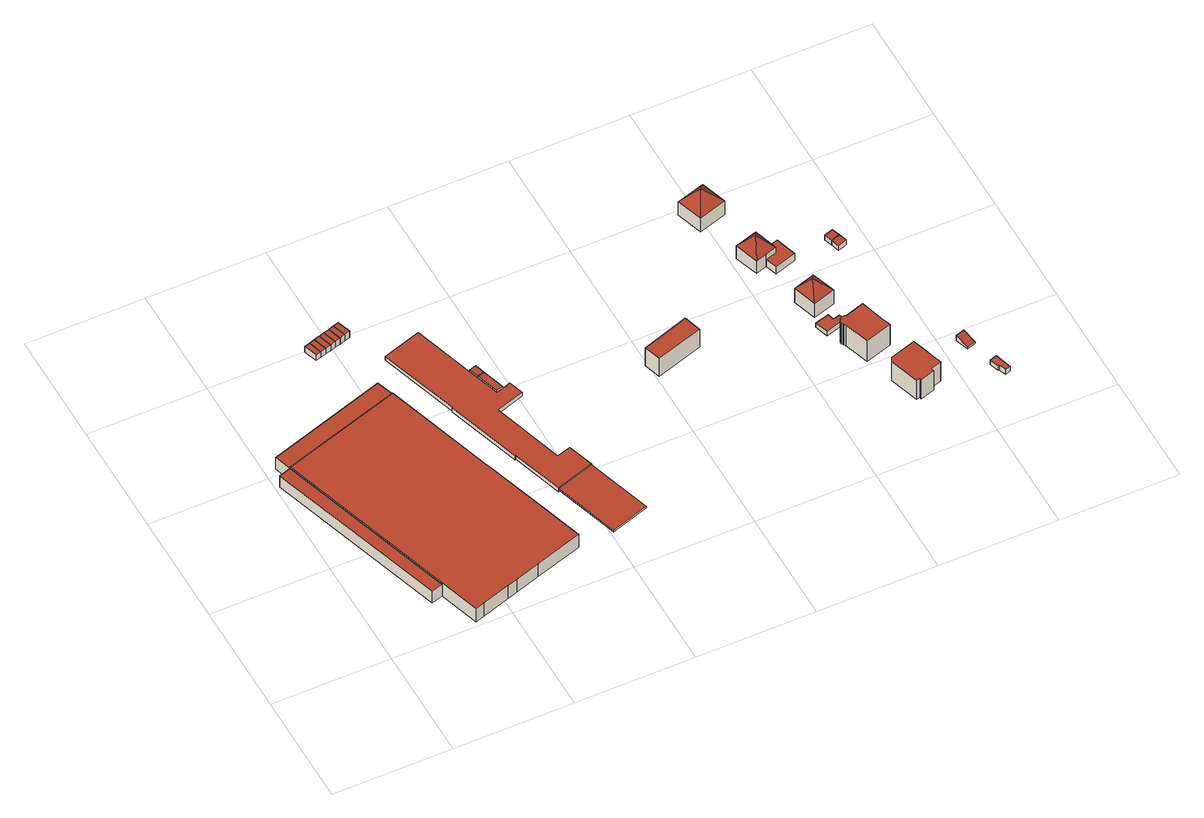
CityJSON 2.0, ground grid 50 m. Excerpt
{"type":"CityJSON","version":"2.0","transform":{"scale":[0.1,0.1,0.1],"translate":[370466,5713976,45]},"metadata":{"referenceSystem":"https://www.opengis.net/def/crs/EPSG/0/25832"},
"CityObjects":{
"building1":{"type":"Building","attributes":{"Geometrietyp2DReferenz":"3000","Gemeindeschluessel":"05513000","function":"51009_1610","roofType":"1000","measuredHeight":6.24},"geometry":[{"type":"Solid","lod":"2","boundaries":[[[[0,1,2,3]],[[4,5,1,0]],[[6,7,5,4]],[[8,9,7,6]],[[10,11,9,8]],[[12,13,11,10]],[[14,15,13,12]],[[16,17,15,14]],[[3,2,17,16]],[[14,12,10,8,6,4,0,3,16]],[[1,5,7,9,11,13,15,17,2]]]],"semantics":{"surfaces":[{"type":"WallSurface"},{"type":"RoofSurface"},{"type":"GroundSurface"}],"values":[[0,0,0,0,0,0,0,0,0,1,2]]}}]},
"building2":{"type":"Building","attributes":{"Geometrietyp2DReferenz":"3000","Gemeindeschluessel":"05513000","function":"31001_2623","roofType":"1000","measuredHeight":7},"address":[{"country":"Germany","locality":"Gelsenkirchen","thoroughfareNumber":"30","thoroughfareName":"Wiedehopfstraße"}],"geometry":[{"type":"Solid","lod":"2","boundaries":[[[[18,19,9,20]],[[21,22,19,18]],[[23,24,22,21]],[[25,26,24,23]],[[27,28,26,25]],[[29,30,28,27]],[[31,32,30,29]],[[33,34,32,31]],[[35,36,34,33]],[[37,38,36,35]],[[39,13,38,37]],[[40,11,13,39]],[[20,9,11,40]],[[39,37,35,33,31,29,27,25,23,21,18,20,40]],[[19,22,24,26,28,30,32,34,36,38,13,11,9]]]],"semantics":{"surfaces":[{"type":"WallSurface"},{"type":"RoofSurface"},{"type":"GroundSurface"}],"values":[[0,0,0,0,0,0,0,0,0,0,0,0,0,1,2]]}}]},
"building3":{"type":"Building","attributes":{"Geometrietyp2DReferenz":"3000","Gemeindeschluessel":"05513000","function":"31001_2623","roofType":"1000","measuredHeight":3},"address":[{"country":"Germany","locality":"Gelsenkirchen","thoroughfareNumber":"30","thoroughfareName":"Wiedehopfstraße"}],"geometry":[{"type":"Solid","lod":"2","boundaries":[[[[41,42,43,44]],[[45,46,42,41]],[[47,48,46,45]],[[44,43,48,47]],[[45,41,44,47]],[[42,46,48,43]]]],"semantics":{"surfaces":[{"type":"WallSurface"},{"type":"RoofSurface"},{"type":"GroundSurface"}],"values":[[0,0,0,0,1,2]]}}]},
"building4":{"type":"Building","attributes":{"Geometrietyp2DReferenz":"3000","Gemeindeschluessel":"05513000","function":"31001_2623","roofType":"1000","measuredHeight":3.03},"address":[{"country":"Germany","locality":"Gelsenkirchen","thoroughfareNumber":"30","thoroughfareName":"Wiedehopfstraße"}],"geometry":[{"type":"Solid","lod":"2","boundaries":[[[[49,50,51,52]],[[41,42,50,49]],[[44,43,42,41]],[[52,51,43,44]],[[41,49,52,44]],[[50,42,43,51]]]],"semantics":{"surfaces":[{"type":"WallSurface"},{"type":"RoofSurface"},{"type":"GroundSurface"}],"values":[[0,0,0,0,1,2]]}}]},
"building5":{"type":"Building","attributes":{"Geometrietyp2DReferenz":"3000","Gemeindeschluessel":"05513000","function":"31001_2623","roofType":"1000","measuredHeight":3.17},"address":[{"country":"Germany","locality":"Gelsenkirchen","thoroughfareNumber":"30","thoroughfareName":"Wiedehopfstraße"}],"geometry":[{"type":"Solid","lod":"2","boundaries":[[[[53,54,55,56]],[[49,57,54,53]],[[52,58,57,49]],[[56,55,58,52]],[[49,53,56,52]],[[54,57,58,55]]]],"semantics":{"surfaces":[{"type":"WallSurface"},{"type":"RoofSurface"},{"type":"GroundSurface"}],"values":[[0,0,0,0,1,2]]}}]},
"building6":{"type":"Building","attributes":{"Geometrietyp2DReferenz":"3000","Gemeindeschluessel":"05513000","function":"31001_2623","roofType":"1000","measuredHeight":3.21},"address":[{"country":"Germany","locality":"Gelsenkirchen","thoroughfareNumber":"30","thoroughfareName":"Wiedehopfstraße"}],"geometry":[{"type":"Solid","lod":"2","boundaries":[[[[59,60,61,62]],[[53,63,60,59]],[[56,64,63,53]],[[62,61,64,56]],[[53,59,62,56]],[[60,63,64,61]]]],"semantics":{"surfaces":[{"type":"WallSurface"},{"type":"RoofSurface"},{"type":"GroundSurface"}],"values":[[0,0,0,0,1,2]]}}]},
"building7":{"type":"Building","attributes":{"Geometrietyp2DReferenz":"3000","Gemeindeschluessel":"05513000","function":"31001_2623","roofType":"1000","measuredHeight":3.29},"address":[{"country":"Germany","locality":"Gelsenkirchen","thoroughfareNumber":"30","thoroughfareName":"Wiedehopfstraße"}],"geometry":[{"type":"Solid","lod":"2","boundaries":[[[[65,66,67,68]],[[59,69,66,65]],[[62,70,69,59]],[[68,67,70,62]],[[59,65,68,62]],[[66,69,70,67]]]],"semantics":{"surfaces":[{"type":"WallSurface"},{"type":"RoofSurface"},{"type":"GroundSurface"}],"values":[[0,0,0,0,1,2]]}}]},
"building8":{"type":"Building","attributes":{"Geometrietyp2DReferenz":"3000","Gemeindeschluessel":"05513000","function":"31001_2623","roofType":"1000","measuredHeight":3.38},"address":[{"country":"Germany","locality":"Gelsenkirchen","thoroughfareNumber":"30","thoroughfareName":"Wiedehopfstraße"}],"geometry":[{"type":"Solid","lod":"2","boundaries":[[[[71,72,73,74]],[[65,75,72,71]],[[68,76,75,65]],[[74,73,76,68]],[[65,71,74,68]],[[72,75,76,73]]]],"semantics":{"surfaces":[{"type":"WallSurface"},{"type":"RoofSurface"},{"type":"GroundSurface"}],"values":[[0,0,0,0,1,2]]}}]},
"building9":{"type":"Building","attributes":{"Geometrietyp2DReferenz":"3000","Gemeindeschluessel":"05513000","function":"31001_2623","roofType":"1000","measuredHeight":3.46},"address":[{"country":"Germany","locality":"Gelsenkirchen","thoroughfareNumber":"30","thoroughfareName":"Wiedehopfstraße"}],"geometry":[{"type":"Solid","lod":"2","boundaries":[[[[77,78,79,80]],[[71,72,78,77]],[[74,73,72,71]],[[80,79,73,74]],[[71,77,80,74]],[[78,72,73,79]]]],"semantics":{"surfaces":[{"type":"WallSurface"},{"type":"RoofSurface"},{"type":"GroundSurface"}],"values":[[0,0,0,0,1,2]]}}]},
"building10":{"type":"Building","attributes":{"Gemeindeschluessel":"05513000","Geometrietyp2DReferenz":"3000","function":"31001_2623"},"address":[{"country":"Germany","locality":"Gelsenkirchen","thoroughfareNumber":"30","thoroughfareName":"Wiedehopfstraße"}],"children":["building10-1","building10-2"]},
"building10-1":{"type":"BuildingPart","attributes":{"roofType":"9999","measuredHeight":2.16},"parents":["building10"],"geometry":[{"type":"Solid","lod":"2","boundaries":[[[[81,82,83,84,85,86,87,88,89,90,91,92,93,94,95,96,97,98]],[[96,99,100,97]],[[95,101,99,96]],[[94,102,101,95]],[[93,103,102,94]],[[92,104,103,93]],[[91,105,104,92]],[[89,106,107,90]],[[88,108,106,89]],[[87,109,108,88]],[[86,110,109,87]],[[85,111,110,86]],[[84,112,111,85]],[[83,113,112,84]],[[97,100,114,98]],[[82,115,113,83]],[[81,116,115,82]],[[98,114,116,81]],[[91,90,107,105]],[[99,101,102,103,104,105,107,106,108,109,110,111,112,113,115,116,114,100]]]],"semantics":{"surfaces":[{"type":"RoofSurface"},{"type":"WallSurface"},{"type":"GroundSurface"}],"values":[[0,1,1,1,1,1,1,1,1,1,1,1,1,1,1,1,1,1,1,2]]}}]},
"building10-2":{"type":"BuildingPart","attributes":{"roofType":"9999","measuredHeight":3},"address":[{"country":"Germany","locality":"Gelsenkirchen","thoroughfareNumber":"30","thoroughfareName":"Wiedehopfstraße"}],"parents":["building10"],"geometry":[{"type":"MultiSurface","lod":"2","boundaries":[[[117,118,119,120]],[[118,121,122,119]],[[117,107,121,118]],[[117,120,91,90]],[[119,122,105,120]],[[105,107,90,91]],[[121,107,105,122]]],"semantics":{"surfaces":[{"type":"RoofSurface"},{"type":"WallSurface"},{"type":"GroundSurface"}],"values":[0,1,1,1,1,1,2]}}]},
"building11":{"type":"Building","attributes":{"Geometrietyp2DReferenz":"3000","Gemeindeschluessel":"05513000","function":"31001_2623","roofType":"9999","measuredHeight":0.748},"address":[{"country":"Germany","locality":"Gelsenkirchen","thoroughfareNumber":"30","thoroughfareName":"Wiedehopfstraße"}],"geometry":[{"type":"Solid","lod":"2","boundaries":[[[[123,124,125,126]],[[124,127,128,125]],[[123,129,127,124]],[[126,130,129,123]],[[125,128,130,126]],[[127,129,130,128]]]],"semantics":{"surfaces":[{"type":"RoofSurface"},{"type":"WallSurface"},{"type":"GroundSurface"}],"values":[[0,1,1,1,1,2]]}}]},
"building12":{"type":"Building","attributes":{"Geometrietyp2DReferenz":"3000","Gemeindeschluessel":"05513000","function":"51009_1610","roofType":"9999","measuredHeight":3},"geometry":[{"type":"Solid","lod":"2","boundaries":[[[[131,132,118,117]],[[132,133,134,118]],[[131,135,133,132]],[[117,136,135,131]],[[118,134,136,117]],[[133,135,136,134]]]],"semantics":{"surfaces":[{"type":"RoofSurface"},{"type":"WallSurface"},{"type":"GroundSurface"}],"values":[[0,1,1,1,1,2]]}}]},
"building13":{"type":"Building","attributes":{"Geometrietyp2DReferenz":"3000","Gemeindeschluessel":"05513000","function":"31001_2623","roofType":"1000","measuredHeight":9.64},"address":[{"country":"Germany","locality":"Gelsenkirchen","thoroughfareNumber":"30","thoroughfareName":"Wiedehopfstraße"}],"geometry":[{"type":"Solid","lod":"2","boundaries":[[[[137,138,139,140]],[[141,142,138,137]],[[143,144,142,141]],[[140,139,144,143]],[[141,137,140,143]],[[138,142,144,139]]]],"semantics":{"surfaces":[{"type":"WallSurface"},{"type":"RoofSurface"},{"type":"GroundSurface"}],"values":[[0,0,0,0,1,2]]}}]},
"building14":{"type":"Building","attributes":{"Geometrietyp2DReferenz":"3000","Gemeindeschluessel":"05513000","function":"31001_2463","roofType":"1000","measuredHeight":2.39},"address":[{"country":"Germany","locality":"Gelsenkirchen","thoroughfareNumber":"35","thoroughfareName":"Wiedehopfstraße"}],"geometry":[{"type":"Solid","lod":"2","boundaries":[[[[145,146,147,148]],[[149,150,146,145]],[[151,152,150,149]],[[153,154,152,151]],[[155,156,154,153]],[[148,147,156,155]],[[153,151,149,145,148,155]],[[146,150,152,154,156,147]]]],"semantics":{"surfaces":[{"type":"WallSurface"},{"type":"RoofSurface"},{"type":"GroundSurface"}],"values":[[0,0,0,0,0,0,1,2]]}}]},
"building15":{"type":"Building","attributes":{"Geometrietyp2DReferenz":"3000","Gemeindeschluessel":"05513000","function":"31001_1010","roofType":"3500","measuredHeight":12.93,"storeysAboveGround":2},"address":[{"country":"Germany","locality":"Gelsenkirchen","thoroughfareNumber":"33","thoroughfareName":"Wiedehopfstraße"}],"geometry":[{"type":"Solid","lod":"2","boundaries":[[[[157,158,159,160]],[[161,162,158,157]],[[163,164,162,161]],[[165,166,164,163]],[[167,168,166,165]],[[160,159,168,167]],[[160,167,165,169]],[[165,163,169]],[[163,161,169]],[[161,157,160,169]],[[158,162,164,166,168,159]]]],"semantics":{"surfaces":[{"type":"WallSurface"},{"type":"RoofSurface"},{"type":"GroundSurface"}],"values":[[0,0,0,0,0,0,1,1,1,1,2]]}}]},
"building16":{"type":"Building","attributes":{"Geometrietyp2DReferenz":"3000","Gemeindeschluessel":"05513000","function":"31001_1010","roofType":"3500","measuredHeight":12.84,"storeysAboveGround":2},"address":[{"country":"Germany","locality":"Gelsenkirchen","thoroughfareNumber":"35","thoroughfareName":"Wiedehopfstraße"}],"geometry":[{"type":"Solid","lod":"2","boundaries":[[[[170,171,172,173]],[[174,175,171,170]],[[176,177,175,174]],[[173,172,177,176]],[[173,178,170]],[[170,178,174]],[[174,178,176]],[[176,178,173]],[[171,175,177,172]]]],"semantics":{"surfaces":[{"type":"WallSurface"},{"type":"RoofSurface"},{"type":"GroundSurface"}],"values":[[0,0,0,0,1,1,1,1,2]]}}]},
"building17":{"type":"Building","attributes":{"Geometrietyp2DReferenz":"3000","Gemeindeschluessel":"05513000","function":"31001_1010","roofType":"3500","measuredHeight":13.89,"storeysAboveGround":2},"address":[{"country":"Germany","locality":"Gelsenkirchen","thoroughfareNumber":"31","thoroughfareName":"Wiedehopfstraße"}],"geometry":[{"type":"Solid","lod":"2","boundaries":[[[[179,180,181,182]],[[183,184,180,179]],[[185,186,184,183]],[[182,181,186,185]],[[182,187,179]],[[179,187,183]],[[183,187,185]],[[185,187,182]],[[180,184,186,181]]]],"semantics":{"surfaces":[{"type":"WallSurface"},{"type":"RoofSurface"},{"type":"GroundSurface"}],"values":[[0,0,0,0,1,1,1,1,2]]}}]},
"building18":{"type":"Building","attributes":{"Gemeindeschluessel":"05513000","Geometrietyp2DReferenz":"3000","function":"31001_1010"},"address":[{"country":"Germany","locality":"Gelsenkirchen","thoroughfareNumber":"37","thoroughfareName":"Wiedehopfstraße"}],"children":["building18-1","building18-2"]},
"building18-1":{"type":"BuildingPart","attributes":{"roofType":"9999","measuredHeight":11.18,"storeysAboveGround":2},"parents":["building18"],"geometry":[{"type":"MultiSurface","lod":"2","boundaries":[[[188,189,190,191,192,193,194,195,196,197,198,199,200,201,202,203,204,205,206]],[[204,207,208,205]],[[203,209,207,204]],[[202,210,209,203]],[[201,211,210,202]],[[200,212,211,201]],[[199,213,212,200]],[[198,214,213,199]],[[197,215,214,198]],[[196,216,215,197]],[[195,217,216,196]],[[194,218,217,195]],[[193,219,218,194]],[[192,220,219,193]],[[191,221,220,192]],[[190,222,221,191]],[[223,224,225,222]],[[190,189,226,227]],[[188,228,225,189]],[[206,229,228,188]],[[205,208,229,206]],[[224,223,227,226]],[[207,209,210,211,212,213,214,215,216,217,218,219,220,221,222,225,228,229,208]]],"semantics":{"surfaces":[{"type":"RoofSurface"},{"type":"WallSurface"},{"type":"GroundSurface"}],"values":[0,1,1,1,1,1,1,1,1,1,1,1,1,1,1,1,1,1,1,1,1,1,2]}}]},
"building18-2":{"type":"BuildingPart","attributes":{"roofType":"2100","measuredHeight":7.72,"storeysAboveGround":2},"address":[{"country":"Germany","locality":"Gelsenkirchen","thoroughfareNumber":"37","thoroughfareName":"Wiedehopfstraße"}],"parents":["building18"],"geometry":[{"type":"Solid","lod":"2","boundaries":[[[[226,224,230,231]],[[232,233,223,227]],[[231,230,233,232]],[[227,226,231,232]],[[224,223,233,230]],[[226,227,223,224]]]],"semantics":{"surfaces":[{"type":"WallSurface"},{"type":"RoofSurface"},{"type":"GroundSurface"},{"type":"ClosureSurface"}],"values":[[0,0,0,1,2,3]]}}]},
"building19":{"type":"Building","attributes":{"Gemeindeschluessel":"05513000","Geometrietyp2DReferenz":"3000","function":"31001_1010"},"address":[{"country":"Germany","locality":"Gelsenkirchen","thoroughfareNumber":"39","thoroughfareName":"Wiedehopfstraße"}],"children":["building19-1","building19-2"]},
"building19-1":{"type":"BuildingPart","attributes":{"roofType":"9999","measuredHeight":10.47,"storeysAboveGround":2},"parents":["building19"],"geometry":[{"type":"MultiSurface","lod":"2","boundaries":[[[234,235,236,237,238,239,240,241,242,243,244]],[[242,245,246,243]],[[241,247,245,242]],[[240,248,247,241]],[[239,249,248,240]],[[238,250,249,239]],[[251,252,253,250]],[[238,237,254,255]],[[236,256,253,237]],[[235,257,256,236]],[[234,258,257,235]],[[244,259,258,234]],[[243,246,259,244]],[[252,251,255,254]],[[245,247,248,249,250,253,256,257,258,259,246]]],"semantics":{"surfaces":[{"type":"RoofSurface"},{"type":"WallSurface"},{"type":"GroundSurface"}],"values":[0,1,1,1,1,1,1,1,1,1,1,1,1,1,2]}}]},
"building19-2":{"type":"BuildingPart","attributes":{"roofType":"2100","measuredHeight":7.92,"storeysAboveGround":2},"address":[{"country":"Germany","locality":"Gelsenkirchen","thoroughfareNumber":"39","thoroughfareName":"Wiedehopfstraße"}],"parents":["building19"],"geometry":[{"type":"Solid","lod":"2","boundaries":[[[[260,261,251,255]],[[262,263,261,260]],[[254,252,263,262]],[[262,260,255,254]],[[261,263,252,251]],[[254,255,251,252]]]],"semantics":{"surfaces":[{"type":"WallSurface"},{"type":"RoofSurface"},{"type":"GroundSurface"},{"type":"ClosureSurface"}],"values":[[0,0,0,1,2,3]]}}]},
"building20":{"type":"Building","attributes":{"Geometrietyp2DReferenz":"3000","Gemeindeschluessel":"05513000","function":"31001_1010","roofType":"1000","measuredHeight":3.95,"storeysAboveGround":1},"address":[{"country":"Germany","locality":"Gelsenkirchen","thoroughfareNumber":"33","thoroughfareName":"Wiedehopfstraße"}],"geometry":[{"type":"Solid","lod":"2","boundaries":[[[[264,265,266,267]],[[268,269,265,264]],[[270,271,269,268]],[[272,273,271,270]],[[274,275,273,272]],[[267,266,275,274]],[[272,270,268,264,267,274]],[[265,269,271,273,275,266]]]],"semantics":{"surfaces":[{"type":"WallSurface"},{"type":"RoofSurface"},{"type":"GroundSurface"}],"values":[[0,0,0,0,0,0,1,2]]}}]},
"building21":{"type":"Building","attributes":{"Geometrietyp2DReferenz":"3000","Gemeindeschluessel":"05513000","function":"31001_1313","roofType":"1000","measuredHeight":2.51},"address":[{"country":"Germany","locality":"Gelsenkirchen","thoroughfareNumber":"33","thoroughfareName":"Wiedehopfstraße"}],"geometry":[{"type":"Solid","lod":"2","boundaries":[[[[276,277,278,279]],[[280,281,277,276]],[[282,283,281,280]],[[279,278,283,282]],[[280,276,279,282]],[[277,281,283,278]]]],"semantics":{"surfaces":[{"type":"WallSurface"},{"type":"RoofSurface"},{"type":"GroundSurface"}],"values":[[0,0,0,0,1,2]]}}]},
"building22":{"type":"Building","attributes":{"Geometrietyp2DReferenz":"3000","Gemeindeschluessel":"05513000","function":"31001_1313","roofType":"1000","measuredHeight":2.46},"address":[{"country":"Germany","locality":"Gelsenkirchen","thoroughfareNumber":"35","thoroughfareName":"Wiedehopfstraße"}],"geometry":[{"type":"Solid","lod":"2","boundaries":[[[[284,285,286,276]],[[287,288,285,284]],[[280,289,288,287]],[[276,286,289,280]],[[287,284,276,280]],[[285,288,289,286]]]],"semantics":{"surfaces":[{"type":"WallSurface"},{"type":"RoofSurface"},{"type":"GroundSurface"}],"values":[[0,0,0,0,1,2]]}}]},
"building23":{"type":"Building","attributes":{"Geometrietyp2DReferenz":"3000","Gemeindeschluessel":"05513000","function":"31001_2140","roofType":"2100","measuredHeight":2.71},"address":[{"country":"Germany","locality":"Gelsenkirchen","thoroughfareNumber":"39","thoroughfareName":"Wiedehopfstraße"}],"geometry":[{"type":"Solid","lod":"2","boundaries":[[[[290,291,292,293]],[[294,295,291,290]],[[296,297,295,294]],[[293,292,297,296]],[[294,290,293,296]],[[291,295,297,292]]]],"semantics":{"surfaces":[{"type":"WallSurface"},{"type":"RoofSurface"},{"type":"GroundSurface"}],"values":[[0,0,0,0,1,2]]}}]},
"building24":{"type":"Building","attributes":{"Geometrietyp2DReferenz":"3000","Gemeindeschluessel":"05513000","function":"31001_1313","roofType":"1000","measuredHeight":2.53},"address":[{"country":"Germany","locality":"Gelsenkirchen","thoroughfareNumber":"41","thoroughfareName":"Wiedehopfstraße"}],"geometry":[{"type":"Solid","lod":"2","boundaries":[[[[298,299,300,301]],[[302,303,299,298]],[[304,305,303,302]],[[306,307,305,304]],[[308,309,307,306]],[[301,300,309,308]],[[306,304,302,298,301,308]],[[299,303,305,307,309,300]]]],"semantics":{"surfaces":[{"type":"WallSurface"},{"type":"RoofSurface"},{"type":"GroundSurface"}],"values":[[0,0,0,0,0,0,1,2]]}}]}
},
"vertices":[
[35,1010,90],[35,1010,28],[57,938,28],[57,938,90],[538,1169,90],[538,1169,28],[562,1095,90],[562,1095,28],[561,1094,90],[561,1094,28],[59,937,90],[59,937,28],[297,173,90],[297,173,28],[248,158,90],[248,158,28],[9,923,90],[9,923,28],
[709,620,98],[709,620,28],[561,1094,98],[710,620,98],[710,620,28],[801,330,98],[801,330,28],[854,159,98],[854,159,28],[656,97,98],[656,97,28],[551,64,98],[551,64,28],[509,51,98],[509,51,28],[390,14,98],[390,14,28],[351,1,98],[351,1,28],[297,172,98],[297,172,28],[297,173,98],[59,937,98],
[436,1431,54],[436,1431,24],[418,1488,24],[418,1488,54],[413,1424,54],[413,1424,24],[395,1481,54],[395,1481,24],
[459,1438,54],[459,1438,24],[441,1496,24],[441,1496,54],
[483,1445,54],[483,1445,23],[465,1503,23],[465,1503,54],[459,1438,23],[441,1496,23],
[506,1452,54],[506,1452,22],[488,1510,22],[488,1510,54],[483,1445,22],[465,1503,22],
[529,1459,54],[529,1459,21],[512,1517,21],[512,1517,54],[506,1452,21],[488,1510,21],
[553,1467,54],[553,1467,20],[535,1524,20],[535,1524,54],[529,1459,20],[512,1517,20],
[576,1474,54],[576,1474,20],[558,1532,20],[558,1532,54],
[1083,508,25],[1084,508,25],[1049,618,25],[992,600,25],[899,902,25],[1018,940,25],[998,1002,25],[962,990,25],[934,982,25],[904,1077,25],[891,1118,25],[810,1377,25],[649,1327,25],[755,989,25],[752,988,25],[851,671,25],[855,672,25],[922,457,25],[851,671,4],[855,672,4],[752,988,4],[755,989,4],[649,1327,4],[810,1377,4],[891,1118,4],[934,982,4],[904,1077,4],[962,990,4],[998,1002,4],[1018,940,4],[899,902,4],[992,600,4],[1049,618,4],[922,457,4],[1084,508,4],[1083,508,4],
[904,1077,35],[932,1085,35],[920,1127,35],[891,1118,35],[932,1085,4],[920,1127,4],
[1009,180,23],[1170,231,23],[1083,508,23],[922,457,23],[1170,231,15],[1083,508,15],[1009,180,15],[922,457,15],
[934,982,35],[962,990,35],[962,990,5],[932,1085,5],[934,982,5],[904,1077,5],
[1710,861,100],[1710,861,3],[1688,935,3],[1688,935,100],[1512,800,100],[1512,800,3],[1490,870,100],[1490,870,3],
[2199,738,34],[2199,738,10],[2191,766,10],[2191,766,34],[2228,746,34],[2228,746,10],[2236,718,34],[2236,718,10],[2150,693,34],[2150,693,10],[2133,750,34],[2133,750,10],
[2103,1096,82],[2103,1096,15],[2151,1111,15],[2151,1111,82],[2056,1081,82],[2056,1081,15],[2024,1183,82],[2024,1183,15],[2119,1212,82],[2119,1212,15],[2138,1149,83],[2138,1149,15],[2087,1147,144],
[2148,790,91],[2148,790,15],[2241,819,15],[2241,819,91],[2117,891,91],[2117,891,15],[2209,920,91],[2209,920,15],[2177,861,143],
[1967,1359,88],[1967,1359,14],[2085,1397,14],[2085,1397,88],[1930,1471,88],[1930,1471,14],[2049,1506,88],[2049,1506,14],[2007,1437,153],
[2334,544,127],[2322,582,127],[2305,638,127],[2291,682,127],[2211,656,127],[2206,659,127],[2201,659,127],[2195,659,127],[2190,657,127],[2185,654,127],[2182,650,127],[2179,645,127],[2177,640,127],[2177,635,127],[2178,629,127],[2181,624,127],[2184,620,127],[2188,616,127],[2222,509,127],[2184,620,15],[2188,616,15],[2181,624,15],[2178,629,15],[2177,635,15],[2177,640,15],[2179,645,15],[2182,650,15],[2185,654,15],[2190,657,15],[2195,659,15],[2201,659,15],[2206,659,15],[2211,656,15],[2291,682,15],[2305,638,15],[2305,638,21],[2322,582,21],[2322,582,15],[2322,582,98],[2305,638,98],[2334,544,15],[2222,509,15],
[2346,589,21],[2346,589,84],[2328,645,84],[2328,645,21],
[2377,272,120],[2373,286,120],[2419,301,120],[2408,337,120],[2391,392,120],[2377,436,120],[2268,402,120],[2260,385,120],[2300,259,120],[2313,263,120],[2316,253,120],[2300,259,15],[2313,263,15],[2260,385,15],[2268,402,15],[2377,436,15],[2391,392,15],[2391,392,20],[2408,337,20],[2408,337,15],[2408,337,99],[2391,392,99],[2419,301,15],[2373,286,15],[2377,272,15],[2316,253,15],
[2410,398,87],[2410,398,20],[2427,343,87],[2427,343,20],
[2138,1149,56],[2138,1149,17],[2151,1111,17],[2151,1111,56],[2182,1163,56],[2182,1163,17],[2210,1074,56],[2210,1074,17],[2119,1045,56],[2119,1045,17],[2103,1096,56],[2103,1096,17],
[2401,1088,49],[2401,1088,23],[2390,1122,23],[2390,1122,49],[2364,1076,49],[2364,1076,23],[2353,1110,49],[2353,1110,23],
[2412,1052,49],[2412,1052,24],[2401,1088,24],[2375,1040,49],[2375,1040,24],[2364,1076,24],
[2559,449,49],[2559,449,22],[2577,391,22],[2577,391,30],[2596,460,49],[2596,460,22],[2614,402,30],[2614,402,22],
[2669,227,43],[2669,227,18],[2647,298,18],[2647,298,43],[2646,220,43],[2646,220,18],[2636,250,43],[2636,250,18],[2631,249,43],[2631,249,18],[2619,289,43],[2619,289,18]
]}
